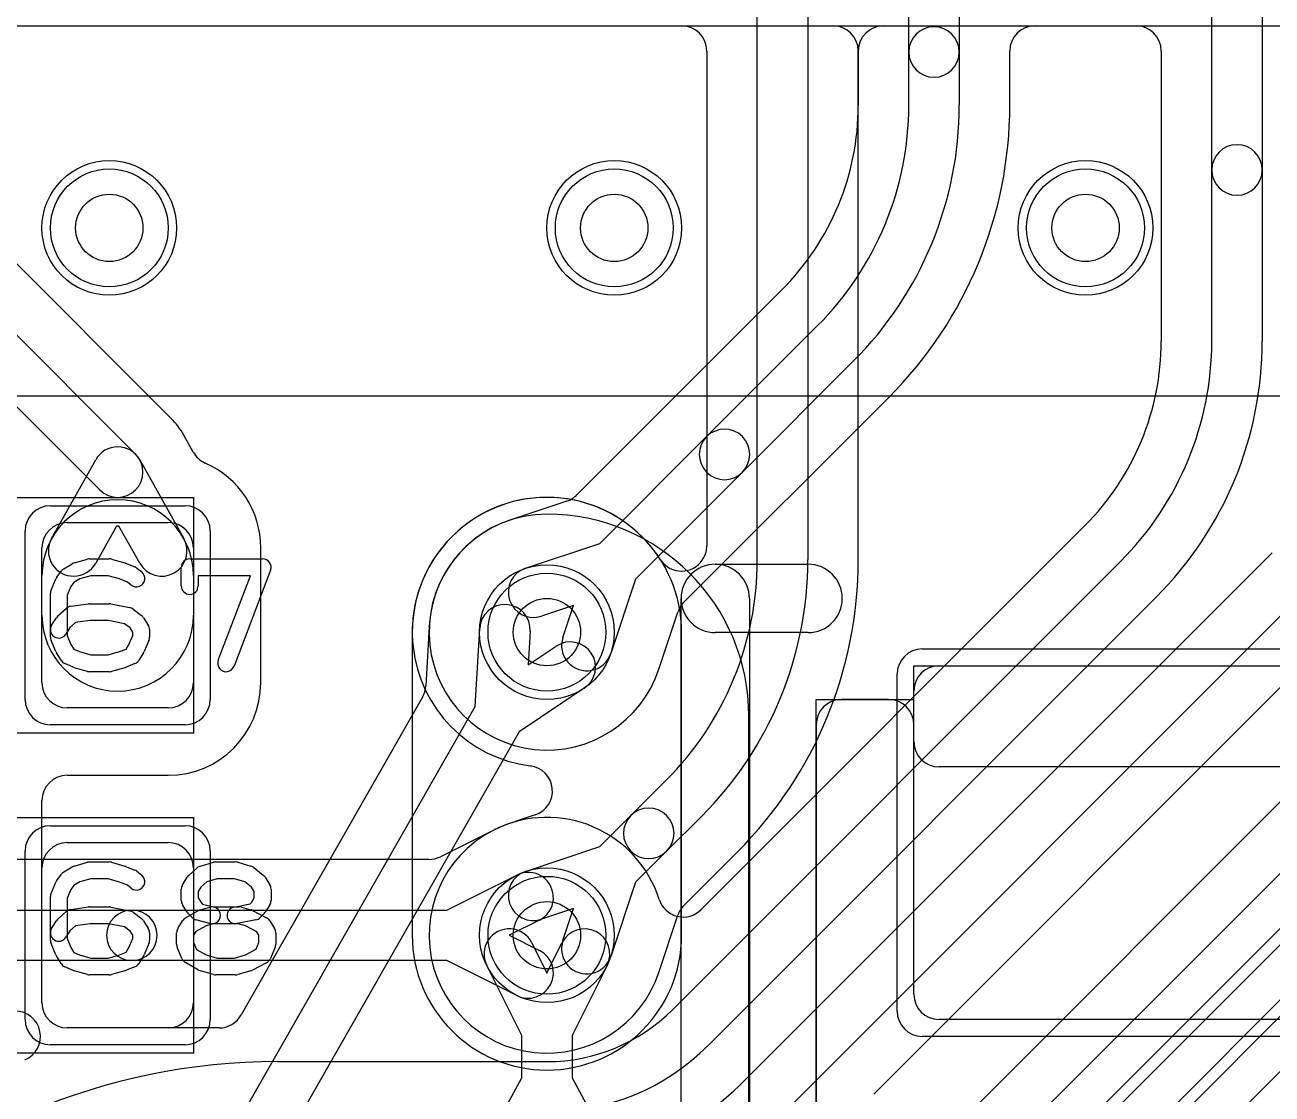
# Model space of a CAD drawing. Extents: x 0 to 20.5, y -0.5 to 20.
# Drawn here: x 7.749 to 11.454, y 12.429 to 15.602 of the extents above; entities that cross this region are included whole.
import ezdxf

# ---------------------------------------------------------------- set-up
doc = ezdxf.new("R2010")
doc.units = 0
for name, color, linetype in [('Hole', 1, 'CONTINUOUS'), ('L1', 3, 'CONTINUOUS'), ('L2', 3, 'CONTINUOUS'), ('L3', 3, 'CONTINUOUS'), ('L4', 3, 'CONTINUOUS'), ('MetalMask-A', 176, 'CONTINUOUS'), ('PartsArea-A', 111, 'CONTINUOUS'), ('PartsArea-B', 111, 'CONTINUOUS'), ('PartsSilk-A', 221, 'CONTINUOUS'), ('Resist-A', 2, 'CONTINUOUS'), ('Resist-B', 2, 'CONTINUOUS'), ('Silk-A', 140, 'CONTINUOUS')]:
    doc.layers.add(name, color=color, linetype=linetype)

msp = doc.modelspace()

# ---------------------------------------------------------------- linework, layer by layer
at = {"layer": 'Hole'}
for centre in [(8, 15), (9.5, 15), (10.9, 15), (9.3, 13.8), (9.3, 12.9)]:
    msp.add_circle(centre, 0.1, dxfattribs=at)
at = {"layer": 'L1'}
for p, q in [((7.20246, 15.59996), (18.82503, 15.59996)), ((8.18413, 14.43413), (7.17177, 15.44649)), ((7.06567, 15.34039), (8.07803, 14.32803)), ((7.97197, 14.22197), (6.9596, 15.23432)), ((8.24956, 14.33454), (8.22138, 14.3849)), ((7.82866, 14.07775), (7.95955, 14.31163)), ((8.09045, 14.31163), (8.22134, 14.07775)), ((7.875, 14.125), (8.175, 14.125)), ((9.30004, 14.15004), (9.3, 14.15004)), ((8.02118, 14.1146), (7.95956, 14.00449)), ((8.02882, 14.1146), (8.02118, 14.1146)), ((8.09044, 14.00449), (8.02882, 14.1146)), ((7.8, 13.65), (7.8, 14.05)), ((8.25, 14.05), (8.25, 13.65)), ((8.45004, 13.65), (8.45004, 14.05)), ((7.8, 13.85), (7.8, 13.96786)), ((8.25, 13.96786), (8.25, 13.85)), ((8.95037, 13.81701), (8.94039, 13.64015)), ((9.08721, 13.57878), (9.10032, 13.81125)), ((9.25008, 13.80281), (9.24444, 13.70277)), ((9.24444, 13.70277), (9.32776, 13.75842)), ((10.465, 13.7), (11.515, 13.7)), ((9.41108, 13.63368), (9.21743, 13.50434)), ((8.93063, 13.60717), (8.39138, 12.6635)), ((10.315, 13.60004), (10.175, 13.60004)), ((10.39, 12.725), (10.39, 13.625)), ((8.175, 13.575), (7.875, 13.575)), ((8.38257, 12.34567), (9.08721, 13.57878)), ((9.90004, 7.97497), (9.90004, 13.55004)), ((10.09996, 13.525), (10.09996, 11.425)), ((10.39004, 13.47497), (10.39004, 13.525)), ((9.21743, 13.50434), (8.5128, 12.27124)), ((7.87497, 13.37496), (8.175, 13.37496)), ((11.51499, 13.4), (10.46501, 13.4)), ((7.8, 12.69997), (7.8, 13.29999)), ((7.875, 13.175), (8.175, 13.175)), ((7.8, 12.7), (7.8, 13.1)), ((8.25, 13.1), (8.25, 12.7)), ((9.25526, 12.87767), (9.3, 12.788)), ((9.3, 12.788), (9.34474, 12.87767)), ((9.225, 12.60234), (9.12104, 12.81071)), ((9.47896, 12.81071), (9.375, 12.60234)), ((11.515, 12.65), (10.465, 12.65)), ((8.32588, 12.625), (7.87497, 12.625)), ((8.175, 12.625), (7.875, 12.625)), ((9.225, 12.47686), (9.225, 12.60234)), ((9.375, 12.60234), (9.375, 12.47686)), ((9.10215, 12.25), (9.225, 12.47686)), ((9.375, 12.47686), (9.49785, 12.25))]:
    msp.add_line(p, q, dxfattribs=at)
for centre in [(8, 15), (9.5, 15), (10.9, 15), (9.3, 13.8), (9.3, 12.9)]:
    msp.add_circle(centre, 0.2, dxfattribs=at)
for centre, radius, start, end in [((8.025, 14.275), 0.22504, 29.23265, 45), ((8.025, 14.275), 0.075, 29.23416, 150.76584), ((8.025, 14.275), 0.075, -135, 45), ((8.31525, 14.37067), 0.07497, -151.18887, -113.62106), ((8.175, 14.04999), 0.27504, 0.00208, 66.37742), ((8.025, 13.96786), 0.225, 0, 180), ((7.875, 14.05), 0.075, 90, 180), ((8.175, 14.05), 0.075, 0, 90), ((9.3, 13.8), 0.35004, 90, 177.02945), ((9.30004, 13.55004), 0.6, 0, 90), ((7.89411, 14.04112), 0.075, 150.76584, -29.23338), ((8.15589, 14.04112), 0.075, -150.76584, 29.23338), ((9.1752, 13.80703), 0.075, -3.2256, 176.77133), ((8.025, 13.85), 0.225, 180, 0), ((8.87552, 13.82123), 0.07497, -3.22689, -2.66052), ((8.87556, 13.82203), 0.07497, -3.27267, -2.97423), ((9.36942, 13.69605), 0.075, -56.25908, 123.74018), ((10.465, 13.625), 0.075, 90, 180), ((7.875, 13.65), 0.075, 180, -90), ((8.175, 13.65), 0.27504, -90, 0), ((8.175, 13.65), 0.075, -90, 0), ((8.86554, 13.64437), 0.07497, -29.74867, -3.22689), ((10.175, 13.525), 0.07504, 90, 180), ((10.315, 13.525), 0.07504, 0, 90), ((10.46501, 13.47497), 0.07497, 180, -90), ((7.87497, 13.29999), 0.07497, 90, 180), ((7.875, 13.1), 0.075, 90, 180), ((8.175, 13.1), 0.075, 0, 90), ((9.18815, 12.84419), 0.075, 26.5138, -153.48404), ((9.41185, 12.84419), 0.075, -26.5138, 153.48404), ((10.465, 12.725), 0.075, 180, -90), ((7.875, 12.7), 0.075, 180, -90), ((7.87497, 12.69997), 0.07497, 180, -90), ((8.175, 12.7), 0.075, -90, 0), ((8.32588, 12.69997), 0.07497, -90, -29.10879)]:
    msp.add_arc(centre, radius, start, end, dxfattribs=at)
at = {"layer": 'L2'}
for p, q in [((1.17497, 15.59996), (18.82503, 15.59996)), ((8.89996, 13.8), (8.89996, 12.9)), ((9.70004, 12.9), (9.70004, 13.8))]:
    msp.add_line(p, q, dxfattribs=at)
for centre in [(8, 15), (9.5, 15), (10.9, 15)]:
    msp.add_circle(centre, 0.2, dxfattribs=at)
for centre, start, end in [((9.3, 13.8), 0, 180), ((9.3, 12.9), 180, 0)]:
    msp.add_arc(centre, 0.40004, start, end, dxfattribs=at)
at = {"layer": 'L3'}
for p, q in [((9.925, 14.01421), (9.925, 17.03431)), ((10.075, 17.03431), (10.075, 14.01421)), ((1.175, 15.59996), (9.69996, 15.59996)), ((10.30004, 15.59996), (13.7471, 15.59996)), ((9.77496, 15.52496), (9.77496, 14.05631)), ((10.22504, 14.01421), (10.22504, 15.52496)), ((13.59798, 15.04051), (10.9095, 12.35202)), ((11.01559, 12.24592), (13.70407, 14.93442)), ((13.81014, 14.82835), (11.12165, 12.13985)), ((9.54951, 13.25557), (9.65407, 13.36015)), ((9.20459, 13.23718), (9.19079, 13.23257)), ((9.26513, 13.25744), (9.20544, 13.23747)), ((9.45745, 13.16351), (9.54951, 13.25557)), ((9.76014, 13.25408), (9.65557, 13.14951)), ((9.23659, 13.08968), (9.45745, 13.16351)), ((9.65557, 13.14951), (9.56351, 13.05745)), ((9.70752, 12.98927), (9.86623, 13.14799)), ((9.56351, 13.05745), (9.48968, 12.83659)), ((9.37919, 12.97919), (9.28415, 12.94742)), ((9.34742, 12.88415), (9.37919, 12.97919)), ((9.63231, 12.79), (9.689, 12.95959))]:
    msp.add_line(p, q, dxfattribs=at)
for centre in [(8, 15), (9.5, 15), (10.9, 15), (9.3, 12.9)]:
    msp.add_circle(centre, 0.2, dxfattribs=at)
for centre, radius, start, end in [((9.69996, 15.52496), 0.075, 0, 90), ((10.30004, 15.52496), 0.075, 90, 180), ((9.30001, 13.79999), 0.40003, 32.65519, -97.08647), ((9.69999, 14.05631), 0.07497, -14.03439, 0), ((9.69993, 14.05629), 0.07497, -147.34651, -123.69219), ((9, 14.01422), 0.925, -45, -0.00062), ((9.69995, 14.05632), 0.07501, -123.69219, -14.03439), ((9, 14.01422), 1.075, -45, -0.00053), ((9, 14.01423), 1.22504, -45.00033, -0.00093), ((9.24141, 13.32859), 0.075, -71.56264, 82.91573), ((9.60254, 13.20254), 0.075, -45, 135), ((9.29999, 12.89999), 0.35005, 108.22894, -18.44427), ((9.16704, 13.30368), 0.07497, -71.77289, -71.53122), ((9.18084, 13.30829), 0.07497, -71.53122, -70.84484), ((9.60254, 13.20254), 0.075, 135, -45), ((9.26037, 13.01855), 0.075, 108.48568, -71.51587), ((9.7601, 12.93582), 0.07497, 135.0054, 161.5143), ((9.76053, 12.93626), 0.07497, 135, 135.47556), ((9.41855, 12.86037), 0.075, 161.51432, -18.48413), ((9.70341, 12.76623), 0.07497, 161.5143, 162.12576)]:
    msp.add_arc(centre, radius, start, end, dxfattribs=at)
at = {"layer": 'L4'}
for p, q in [((10.375, 15.52211), (10.375, 15.65822)), ((10.525, 15.65822), (10.525, 15.52211)), ((11.275, 15.17211), (11.275, 15.65822)), ((11.425, 15.65822), (11.425, 15.17211)), ((1.17497, 15.59996), (10.14999, 15.59996)), ((10.75001, 15.59996), (11.04999, 15.59996)), ((10.22496, 15.52499), (10.22496, 15.36421)), ((10.67504, 15.36421), (10.67504, 15.52499)), ((11.12496, 15.52499), (11.12496, 14.66421)), ((10.375, 15.36421), (10.375, 15.52211)), ((10.525, 15.52211), (10.525, 15.36421)), ((11.275, 14.66421), (11.275, 15.17211)), ((11.425, 15.17211), (11.425, 14.66421)), ((9.99798, 14.81624), (9.38883, 14.20709)), ((9.77451, 14.38057), (10.10407, 14.71015)), ((10.21014, 14.60408), (9.88057, 14.27451)), ((9.70709, 13.88883), (10.31623, 14.49799)), ((12.69798, 14.51624), (10.41587, 12.23413)), ((9.45745, 14.06351), (9.77451, 14.38057)), ((10.08986, 11.69592), (12.80407, 14.41015)), ((12.91014, 14.30408), (10.19592, 11.58985)), ((9.88057, 14.27451), (9.56351, 13.95745)), ((9.35959, 14.189), (9.18983, 14.13225)), ((10.30202, 11.48376), (13.01623, 14.19799)), ((10.89798, 14.11623), (9.75792, 12.97617)), ((9.23659, 13.98968), (9.45745, 14.06351)), ((9.67271, 12.67877), (11.00408, 14.01014)), ((9.88485, 12.46663), (11.45407, 14.03587)), ((9.56351, 13.95745), (9.48968, 13.73659)), ((11.56014, 13.9298), (9.99091, 12.36057)), ((11.11015, 13.90408), (9.77878, 12.5727)), ((9.37919, 13.87919), (9.28415, 13.84742)), ((9.34742, 13.78415), (9.37919, 13.87919)), ((9.63231, 13.69), (9.689, 13.85959)), ((10.27127, 12.42873), (11.66624, 13.8237)), ((9.14444, 13.21357), (8.98345, 13.13325)), ((8.94932, 13.12504), (7.11421, 13.12504)), ((9.00234, 12.975), (9.21071, 13.07896)), ((7.11421, 12.975), (8.06711, 12.975)), ((8.06711, 12.975), (9.00234, 12.975)), ((9.27767, 12.94474), (9.188, 12.9)), ((9.188, 12.9), (9.27767, 12.85526)), ((8.06711, 12.825), (7.11421, 12.825)), ((9.00234, 12.825), (8.06711, 12.825)), ((9.21071, 12.72104), (9.00234, 12.825)), ((8.5, 12.525), (9.30147, 12.525))]:
    msp.add_line(p, q, dxfattribs=at)
for centre in [(8, 15), (9.5, 15), (10.9, 15), (9.3, 13.8), (9.3, 12.9)]:
    msp.add_circle(centre, 0.2, dxfattribs=at)
for centre, radius, start, end in [((10.14999, 15.52499), 0.07497, 0, 90), ((10.45, 15.52211), 0.075, 0, 180), ((10.75001, 15.52499), 0.07497, 90, 180), ((11.04999, 15.52499), 0.07497, 0, 90), ((10.45, 15.52211), 0.075, 180, 0), ((9.45, 15.36422), 0.77496, -45, -0.00074), ((9.45, 15.36422), 0.925, -45, -0.00062), ((9.45, 15.36422), 1.075, -45, -0.00053), ((9.45, 15.36423), 1.22504, -45.00033, -0.00093), ((11.35, 15.17211), 0.075, 0, 180), ((11.35, 15.17211), 0.075, 180, 0), ((10.35, 14.66421), 0.77496, -45, 0), ((10.35, 14.66421), 0.925, -44.99956, 0), ((10.35, 14.66421), 1.075, -44.99925, 0), ((9.82754, 14.32754), 0.075, 135, -45), ((9.82754, 14.32754), 0.075, -45, 135), ((9.33582, 14.2601), 0.07497, -71.5143, -45), ((9.3, 13.8), 0.35004, 108.36921, -18.34488), ((9.16606, 14.20335), 0.07497, -71.62789, -71.5143), ((9.26037, 13.91855), 0.075, 108.48568, -71.51587), ((9.7601, 13.83582), 0.07497, 135, 161.5143), ((9.41855, 13.76037), 0.075, 161.51432, -18.48413), ((9.70341, 13.66623), 0.07497, 161.5143, 161.65205), ((9.30001, 12.89999), 0.35004, 17.69578, 115.64561), ((9.24344, 13.01147), 0.22505, 115.37972, 116.09822), ((9.11484, 13.28253), 0.07497, -64.6142, -63.3119), ((8.94933, 13.20001), 0.07497, -90.00764, -62.92913), ((9.24419, 13.01185), 0.075, -63.4862, 116.51596), ((9.70491, 13.02918), 0.07497, -162.30221, -45), ((8.06711, 12.9), 0.075, 90, -90), ((8.06711, 12.9), 0.075, -90, 90), ((9.24419, 12.78815), 0.075, -116.5138, 63.48404), ((7.72052, 12.59999), 0.07497, -67.81399, 90), ((9.30148, 13.05), 0.525, -90.00109, -45), ((9.30148, 13.05), 0.675, -90.00085, -45), ((8.5, 10.65), 1.875, 90, 180), ((9.30149, 13.05), 0.825, -90, -45.00049)]:
    msp.add_arc(centre, radius, start, end, dxfattribs=at)
at = {"layer": 'MetalMask-A'}
for p, q in [((7.875, 14.125), (8.175, 14.125)), ((7.8, 13.65), (7.8, 14.05)), ((8.25, 14.05), (8.25, 13.65)), ((10.465, 13.7), (11.515, 13.7)), ((10.39, 12.725), (10.39, 13.625)), ((8.175, 13.575), (7.875, 13.575)), ((7.875, 13.175), (8.175, 13.175)), ((7.8, 12.7), (7.8, 13.1)), ((8.25, 13.1), (8.25, 12.7)), ((11.515, 12.65), (10.465, 12.65)), ((8.175, 12.625), (7.875, 12.625))]:
    msp.add_line(p, q, dxfattribs=at)
for centre, start, end in [((7.875, 14.05), 90, 180), ((8.175, 14.05), 0, 90), ((10.465, 13.625), 90, 180), ((7.875, 13.65), 180, -90), ((8.175, 13.65), -90, 0), ((7.875, 13.1), 90, 180), ((8.175, 13.1), 0, 90), ((10.465, 12.725), 180, -90), ((7.875, 12.7), 180, -90), ((8.175, 12.7), -90, 0)]:
    msp.add_arc(centre, 0.075, start, end, dxfattribs=at)
at = {"layer": 'PartsArea-A'}
for p, q in [((20, 14.5), (0, 14.5)), ((6.95, 14.2), (8.25, 14.2)), ((8.25, 14.2), (8.25, 13.5)), ((10.39, 13.6), (10.39, 13.7)), ((10.39, 13.7), (11.59, 13.7)), ((10.1, 11.35), (10.1, 13.6)), ((10.1, 13.6), (10.39, 13.6)), ((8.25, 13.5), (6.95, 13.5)), ((6.95, 13.25), (8.25, 13.25)), ((8.25, 13.25), (8.25, 12.55)), ((8.25, 12.55), (6.95, 12.55))]:
    msp.add_line(p, q, dxfattribs=at)
at = {"layer": 'PartsArea-B'}
msp.add_line((20, 14.5), (0, 14.5), dxfattribs=at)
at = {"layer": 'PartsSilk-A'}
for p, q in [((7.89591, 14.00552), (7.9348, 14.01663)), ((7.94167, 14.01759), (8, 14.01759)), ((8.00687, 14.01663), (8.04576, 14.00552)), ((8.04817, 14.00469), (8.07595, 13.99358)), ((8.23889, 14.01759), (8.45556, 14.01759)), ((7.84389, 13.96315), (7.85778, 13.98167)), ((7.86504, 13.98818), (7.89004, 14.00299)), ((7.94517, 13.96759), (7.91275, 13.95833)), ((7.9965, 13.96759), (7.94517, 13.96759)), ((8.03079, 13.95779), (7.9965, 13.96759)), ((8.08229, 13.98989), (8.09618, 13.97878)), ((8.21389, 13.93704), (8.21389, 13.99259)), ((8.41932, 13.96759), (8.26389, 13.96759)), ((8.26389, 13.96759), (8.26389, 13.93704)), ((8.32385, 13.71629), (8.41932, 13.96759)), ((8.47893, 13.98371), (8.37059, 13.69853)), ((9.8, 14.0016), (10.07574, 14.0016)), ((7.82692, 13.92442), (7.84081, 13.95776)), ((7.88577, 13.93565), (7.875, 13.90981)), ((7.8948, 13.94769), (7.88577, 13.93565)), ((7.91275, 13.95833), (7.8948, 13.94769)), ((8.05395, 13.94853), (8.03079, 13.95779)), ((8.06494, 13.93974), (8.05395, 13.94853)), ((7.825, 13.78519), (7.825, 13.91481)), ((7.875, 13.90981), (7.875, 13.79019)), ((9.6984, 11.63266), (9.6984, 13.9)), ((9.9016, 13.9), (9.9016, 11.63266)), ((7.84728, 13.84832), (7.87228, 13.87054)), ((7.88541, 13.87661), (7.93819, 13.88402)), ((7.94167, 13.88426), (8, 13.88426)), ((8.0049, 13.88377), (8.06046, 13.87266)), ((8.07044, 13.86824), (8.09544, 13.84972)), ((7.8288, 13.82066), (7.84269, 13.84288)), ((7.89985, 13.82814), (7.88318, 13.81333)), ((7.94342, 13.83426), (7.89985, 13.82814)), ((7.99752, 13.83426), (7.94342, 13.83426)), ((8.04517, 13.82473), (7.99752, 13.83426)), ((8.06187, 13.81236), (8.04517, 13.82473)), ((8.10176, 13.84287), (8.11564, 13.82065)), ((7.88318, 13.81333), (7.8712, 13.79416)), ((7.875, 13.79019), (7.88618, 13.76336)), ((8.05827, 13.76336), (8.06944, 13.79019)), ((8.06944, 13.80024), (8.06187, 13.81236)), ((8.06944, 13.79019), (8.06944, 13.80024)), ((8.11944, 13.80741), (8.11944, 13.78519)), ((10.07574, 13.7984), (9.8, 13.7984)), ((7.84081, 13.74224), (7.82692, 13.77558)), ((7.88618, 13.76336), (7.89492, 13.74937)), ((7.89492, 13.74937), (7.91133, 13.74208)), ((8.03079, 13.74221), (8.0498, 13.74981)), ((8.0498, 13.74981), (8.05827, 13.76336)), ((8.11752, 13.77558), (8.10364, 13.74224)), ((7.85658, 13.71638), (7.84269, 13.7386)), ((7.91133, 13.74208), (7.94517, 13.73241)), ((7.94517, 13.73241), (7.9965, 13.73241)), ((7.9965, 13.73241), (8.03079, 13.74221)), ((8.10176, 13.7386), (8.08787, 13.71638)), ((7.89263, 13.69567), (7.86763, 13.70678)), ((7.9348, 13.68337), (7.89591, 13.69448)), ((8, 13.68241), (7.94167, 13.68241)), ((8.04576, 13.69448), (8.00687, 13.68337)), ((8.07595, 13.70642), (8.04817, 13.69531)), ((7.89591, 13.10552), (7.9348, 13.11663)), ((7.94167, 13.11759), (8, 13.11759)), ((8.00687, 13.11663), (8.04576, 13.10552)), ((8.27091, 13.10552), (8.3098, 13.11663)), ((8.31667, 13.11759), (8.375, 13.11759)), ((8.38187, 13.11663), (8.42076, 13.10552)), ((7.84389, 13.06315), (7.85778, 13.08167)), ((7.86504, 13.08818), (7.89004, 13.10299)), ((8.04817, 13.10469), (8.07595, 13.09358)), ((8.08229, 13.08989), (8.09618, 13.07878)), ((8.23617, 13.07795), (8.26117, 13.10017)), ((8.42951, 13.101), (8.45729, 13.07878)), ((7.82692, 13.02442), (7.84081, 13.05776)), ((7.8948, 13.04769), (7.88577, 13.03565)), ((7.91275, 13.05833), (7.8948, 13.04769)), ((7.94517, 13.06759), (7.91275, 13.05833)), ((7.9965, 13.06759), (7.94517, 13.06759)), ((8.03079, 13.05779), (7.9965, 13.06759)), ((8.05395, 13.04853), (8.03079, 13.05779)), ((8.06494, 13.03974), (8.05395, 13.04853)), ((8.21769, 13.05029), (8.23158, 13.07251)), ((8.27207, 13.04296), (8.26389, 13.02987)), ((8.29013, 13.05901), (8.27207, 13.04296)), ((8.32017, 13.06759), (8.29013, 13.05901)), ((8.3715, 13.06759), (8.32017, 13.06759)), ((8.4022, 13.05882), (8.3715, 13.06759)), ((8.42273, 13.0424), (8.4022, 13.05882)), ((8.43056, 13.02987), (8.42273, 13.0424)), ((8.46287, 13.07251), (8.47676, 13.05029)), ((7.825, 12.88519), (7.825, 13.01481)), ((7.88577, 13.03565), (7.875, 13.00981)), ((7.875, 13.00981), (7.875, 12.89019)), ((8.21389, 13.0037), (8.21389, 13.03704)), ((8.26389, 13.02987), (8.26389, 13.01087)), ((8.26389, 13.01087), (8.27247, 12.99715)), ((8.42198, 12.99715), (8.43056, 13.01087)), ((8.43056, 13.01087), (8.43056, 13.02987)), ((8.48056, 13.03704), (8.48056, 13.0037)), ((7.84728, 12.94832), (7.87228, 12.97054)), ((7.88541, 12.97661), (7.93819, 12.98402)), ((7.94167, 12.98426), (8, 12.98426)), ((8.0049, 12.98377), (8.06046, 12.97266)), ((8.07044, 12.96824), (8.09544, 12.94972)), ((8.23158, 12.96823), (8.21769, 12.99045)), ((8.22649, 12.95134), (8.26538, 12.97356)), ((8.27134, 12.97601), (8.29912, 12.98342)), ((8.27247, 12.99715), (8.27682, 12.9928)), ((8.27682, 12.9928), (8.30884, 12.98426)), ((8.30884, 12.98426), (8.38611, 12.98426)), ((8.3701, 12.98377), (8.41824, 12.9934)), ((8.39255, 12.98342), (8.42033, 12.97601)), ((8.41824, 12.9934), (8.42198, 12.99715)), ((8.42565, 12.97391), (8.46732, 12.95169)), ((8.47676, 12.99045), (8.46287, 12.96823)), ((7.8288, 12.92066), (7.84269, 12.94288)), ((7.94342, 12.93426), (7.89985, 12.92814)), ((7.99752, 12.93426), (7.94342, 12.93426)), ((8.04517, 12.92473), (7.99752, 12.93426)), ((8.10176, 12.94287), (8.11564, 12.92065)), ((8.2038, 12.92066), (8.21769, 12.94288)), ((8.24621, 12.95269), (8.2351, 12.9638)), ((8.29912, 12.9351), (8.25745, 12.94621)), ((8.312, 12.9351), (8.28736, 12.92853)), ((8.38283, 12.93426), (8.30556, 12.93426)), ((8.43546, 12.94586), (8.3799, 12.93475)), ((8.40467, 12.92844), (8.38283, 12.93426)), ((8.45935, 12.9638), (8.44824, 12.95269)), ((8.47676, 12.94287), (8.49064, 12.92065)), ((7.88318, 12.91333), (7.8712, 12.89416)), ((7.89985, 12.92814), (7.88318, 12.91333)), ((8.06187, 12.91236), (8.04517, 12.92473)), ((8.06944, 12.90024), (8.06187, 12.91236)), ((8.06944, 12.89019), (8.06944, 12.90024)), ((8.11944, 12.90741), (8.11944, 12.88519)), ((8.2, 12.87407), (8.2, 12.90741)), ((8.25675, 12.91104), (8.25, 12.90024)), ((8.25, 12.90024), (8.25, 12.87907)), ((8.28736, 12.92853), (8.25675, 12.91104)), ((8.4379, 12.91072), (8.40467, 12.92844)), ((8.44444, 12.90024), (8.4379, 12.91072)), ((8.44444, 12.87907), (8.44444, 12.90024)), ((8.49444, 12.90741), (8.49444, 12.87407)), ((7.84081, 12.84224), (7.82692, 12.87558)), ((7.875, 12.89019), (7.88618, 12.86336)), ((7.88618, 12.86336), (7.89492, 12.84937)), ((8.0498, 12.84981), (8.05827, 12.86336)), ((8.05827, 12.86336), (8.06944, 12.89019)), ((8.11752, 12.87558), (8.10364, 12.84224)), ((8.21581, 12.83112), (8.20192, 12.86445)), ((8.25, 12.87907), (8.25869, 12.85822)), ((8.25869, 12.85822), (8.28756, 12.84173)), ((8.40447, 12.84183), (8.43592, 12.8586)), ((8.43592, 12.8586), (8.44444, 12.87907)), ((8.49252, 12.86446), (8.47864, 12.83113)), ((7.85658, 12.81638), (7.84269, 12.8386)), ((7.89492, 12.84937), (7.91133, 12.84208)), ((7.91133, 12.84208), (7.94517, 12.83241)), ((7.94517, 12.83241), (7.9965, 12.83241)), ((7.9965, 12.83241), (8.03079, 12.84221)), ((8.03079, 12.84221), (8.0498, 12.84981)), ((8.10176, 12.8386), (8.08787, 12.81638)), ((8.26538, 12.79681), (8.22649, 12.81903)), ((8.28756, 12.84173), (8.32017, 12.83241)), ((8.32017, 12.83241), (8.3715, 12.83241)), ((8.3715, 12.83241), (8.40447, 12.84183)), ((8.46732, 12.81868), (8.42565, 12.79646)), ((7.89263, 12.79567), (7.86763, 12.80678)), ((7.9348, 12.78337), (7.89591, 12.79448)), ((8, 12.78241), (7.94167, 12.78241)), ((8.04576, 12.79448), (8.00687, 12.78337)), ((8.07595, 12.80642), (8.04817, 12.79531)), ((8.3098, 12.78337), (8.27091, 12.79448)), ((8.375, 12.78241), (8.31667, 12.78241)), ((8.42076, 12.79448), (8.38187, 12.78337))]:
    msp.add_line(p, q, dxfattribs=at)
for centre, radius, start, end in [((7.90278, 13.98148), 0.025, 105.94854, 120.63752), ((7.94167, 13.99259), 0.025, 90, 105.94854), ((8, 13.99259), 0.025, 74.05146, 90), ((8.03889, 13.98148), 0.025, 68.2071, 74.05146), ((8.23889, 13.99259), 0.025, 90, 180), ((8.45556, 13.99259), 0.025, -20.80551, 90), ((7.87778, 13.96667), 0.025, 120.63752, 143.1301), ((8.08056, 13.95926), 0.025, -128.66697, 51.34522), ((8.06667, 13.97037), 0.025, 51.33303, 68.2071), ((9.8, 13.9), 0.1016, 90, -90), ((9.8, 13.9), 0.1016, 0, 180), ((10.07574, 13.9), 0.1016, -90, 90), ((7.86389, 13.94815), 0.025, 143.1301, 157.39424), ((8.23889, 13.93704), 0.025, 180, 0), ((7.85, 13.91481), 0.025, 157.39424, 180), ((7.88889, 13.85185), 0.025, 98.00047, 131.62783), ((7.94167, 13.85926), 0.025, 90, 98.00047), ((8, 13.85926), 0.025, 78.69456, 90), ((8.05556, 13.84815), 0.025, 53.47387, 78.69456), ((7.85, 13.80741), 0.025, 147.99462, -32.01002), ((7.86389, 13.82963), 0.025, 131.62783, 147.99462), ((8.08056, 13.82963), 0.025, 31.98594, 53.47387), ((8.09444, 13.80741), 0.025, 0, 31.98594), ((7.85, 13.78519), 0.025, 180, -157.39424), ((8.09444, 13.78519), 0.025, -22.60576, 0), ((7.86389, 13.75185), 0.025, -157.39424, -147.99462), ((7.87778, 13.72963), 0.025, -147.99462, -113.95086), ((8.06667, 13.72963), 0.025, -68.2071, -32.00538), ((8.08056, 13.75185), 0.025, -32.00538, -22.60576), ((8.34722, 13.70741), 0.025, 159.19449, -20.80181), ((7.90278, 13.71852), 0.025, -113.95086, -105.94854), ((7.94167, 13.70741), 0.025, -105.94854, -90), ((8, 13.70741), 0.025, -90, -74.05146), ((8.03889, 13.71852), 0.025, -74.05146, -68.2071), ((7.94167, 13.09259), 0.025, 90, 105.94854), ((8, 13.09259), 0.025, 74.05146, 90), ((8.31667, 13.09259), 0.025, 90, 105.94854), ((8.375, 13.09259), 0.025, 74.05146, 90), ((7.87778, 13.06667), 0.025, 120.63752, 143.1301), ((7.90278, 13.08148), 0.025, 105.94854, 120.63752), ((8.03889, 13.08148), 0.025, 68.2071, 74.05146), ((8.08056, 13.05926), 0.025, -128.66697, 51.34522), ((8.06667, 13.07037), 0.025, 51.33303, 68.2071), ((8.25278, 13.05926), 0.025, 131.62783, 147.99462), ((8.27778, 13.08148), 0.025, 105.94854, 131.62783), ((8.41389, 13.08148), 0.025, 51.33303, 74.05146), ((8.44167, 13.05926), 0.025, 32.00538, 51.33303), ((7.86389, 13.04815), 0.025, 143.1301, 157.39424), ((8.23889, 13.03704), 0.025, 147.99462, 180), ((8.45556, 13.03704), 0.025, 0, 32.00538), ((7.85, 13.01481), 0.025, 157.39424, 180), ((8.23889, 13.0037), 0.025, 180, -147.99462), ((8.45556, 13.0037), 0.025, -32.00538, 0), ((7.88889, 12.95185), 0.025, 98.00047, 131.62783), ((7.94167, 12.95926), 0.025, 90, 98.00047), ((8, 12.95926), 0.025, 78.69456, 90), ((8.05556, 12.94815), 0.025, 53.47387, 78.69456), ((8.25278, 12.98148), 0.025, -147.99462, -135), ((8.27778, 12.95185), 0.025, 104.92551, 119.74171), ((8.30556, 12.95926), 0.025, -75.07449, 104.93527), ((8.375, 12.95926), 0.025, 101.30544, -78.69205), ((8.38611, 12.95926), 0.025, 75.07449, 90), ((8.41389, 12.95185), 0.025, 61.9383, 75.06473), ((8.44167, 12.98148), 0.025, -45, -32.00538), ((7.86389, 12.92963), 0.025, 131.62783, 147.99462), ((8.08056, 12.92963), 0.025, 31.98594, 53.47387), ((8.23889, 12.92963), 0.025, 119.73351, 147.98998), ((8.26389, 12.97037), 0.025, -135, -104.92551), ((8.30556, 12.95926), 0.025, -104.92551, -90), ((8.43056, 12.97037), 0.025, -78.69456, -45), ((8.45556, 12.92963), 0.025, 31.98594, 61.9318), ((7.85, 12.90741), 0.025, 147.99462, -32.01002), ((8.09444, 12.90741), 0.025, 0, 31.98594), ((8.225, 12.90741), 0.025, 147.99462, 180), ((8.46944, 12.90741), 0.025, 0, 31.99147), ((7.85, 12.88519), 0.025, 180, -157.39424), ((8.09444, 12.88519), 0.025, -22.60576, 0), ((8.225, 12.87407), 0.025, 180, -157.37647), ((8.46944, 12.87407), 0.025, -22.60576, 0), ((7.86389, 12.85185), 0.025, -157.39424, -147.99462), ((8.08056, 12.85185), 0.025, -32.00538, -22.60576), ((8.23889, 12.84074), 0.025, -157.37309, -119.74171), ((8.45556, 12.84074), 0.025, -61.9383, -22.60888), ((7.87778, 12.82963), 0.025, -147.99462, -113.95086), ((7.90278, 12.81852), 0.025, -113.95086, -105.94854), ((7.94167, 12.80741), 0.025, -105.94854, -90), ((8, 12.80741), 0.025, -90, -74.05146), ((8.03889, 12.81852), 0.025, -74.05146, -68.2071), ((8.06667, 12.82963), 0.025, -68.2071, -32.00538), ((8.27778, 12.81852), 0.025, -119.73351, -105.94345), ((8.31667, 12.80741), 0.025, -105.94854, -90), ((8.375, 12.80741), 0.025, -90, -74.05655), ((8.41389, 12.81852), 0.025, -74.05146, -61.9318)]:
    msp.add_arc(centre, radius, start, end, dxfattribs=at)
at = {"layer": 'Resist-A'}
for p, q in [((7.825, 14.175), (8.225, 14.175)), ((7.75, 13.6), (7.75, 14.1)), ((8.3, 14.1), (8.3, 13.6)), ((10.415, 13.75), (11.565, 13.75)), ((10.34, 12.675), (10.34, 13.675)), ((8.225, 13.525), (7.825, 13.525)), ((7.825, 13.225), (8.225, 13.225)), ((7.75, 12.65), (7.75, 13.15)), ((8.3, 13.15), (8.3, 12.65)), ((11.565, 12.6), (10.415, 12.6)), ((8.225, 12.575), (7.825, 12.575))]:
    msp.add_line(p, q, dxfattribs=at)
for centre in [(8, 15), (9.5, 15), (10.9, 15), (9.3, 13.8), (9.3, 12.9)]:
    msp.add_circle(centre, 0.175, dxfattribs=at)
for centre, start, end in [((7.825, 14.1), 90, 180), ((8.225, 14.1), 0, 90), ((10.415, 13.675), 90, 180), ((7.825, 13.6), 180, -90), ((8.225, 13.6), -90, 0), ((7.825, 13.15), 90, 180), ((8.225, 13.15), 0, 90), ((10.415, 12.675), 180, -90), ((7.825, 12.65), 180, -90), ((8.225, 12.65), -90, 0)]:
    msp.add_arc(centre, 0.075, start, end, dxfattribs=at)
at = {"layer": 'Resist-B'}
for centre in [(8, 15), (9.5, 15), (10.9, 15), (9.3, 13.8), (9.3, 12.9)]:
    msp.add_circle(centre, 0.175, dxfattribs=at)
at = {"layer": 'Silk-A'}
for p, q in [((9.8, 14.0016), (10.07574, 14.0016)), ((9.6984, 12.41607), (9.6984, 13.9)), ((9.9016, 13.9), (9.9016, 12.41607)), ((10.07574, 13.7984), (9.8, 13.7984))]:
    msp.add_line(p, q, dxfattribs=at)
for centre, start, end in [((9.8, 13.9), 90, -90), ((9.8, 13.9), 0, 180), ((10.07574, 13.9), -90, 90)]:
    msp.add_arc(centre, 0.1016, start, end, dxfattribs=at)

doc.saveas('drawing.dxf')
